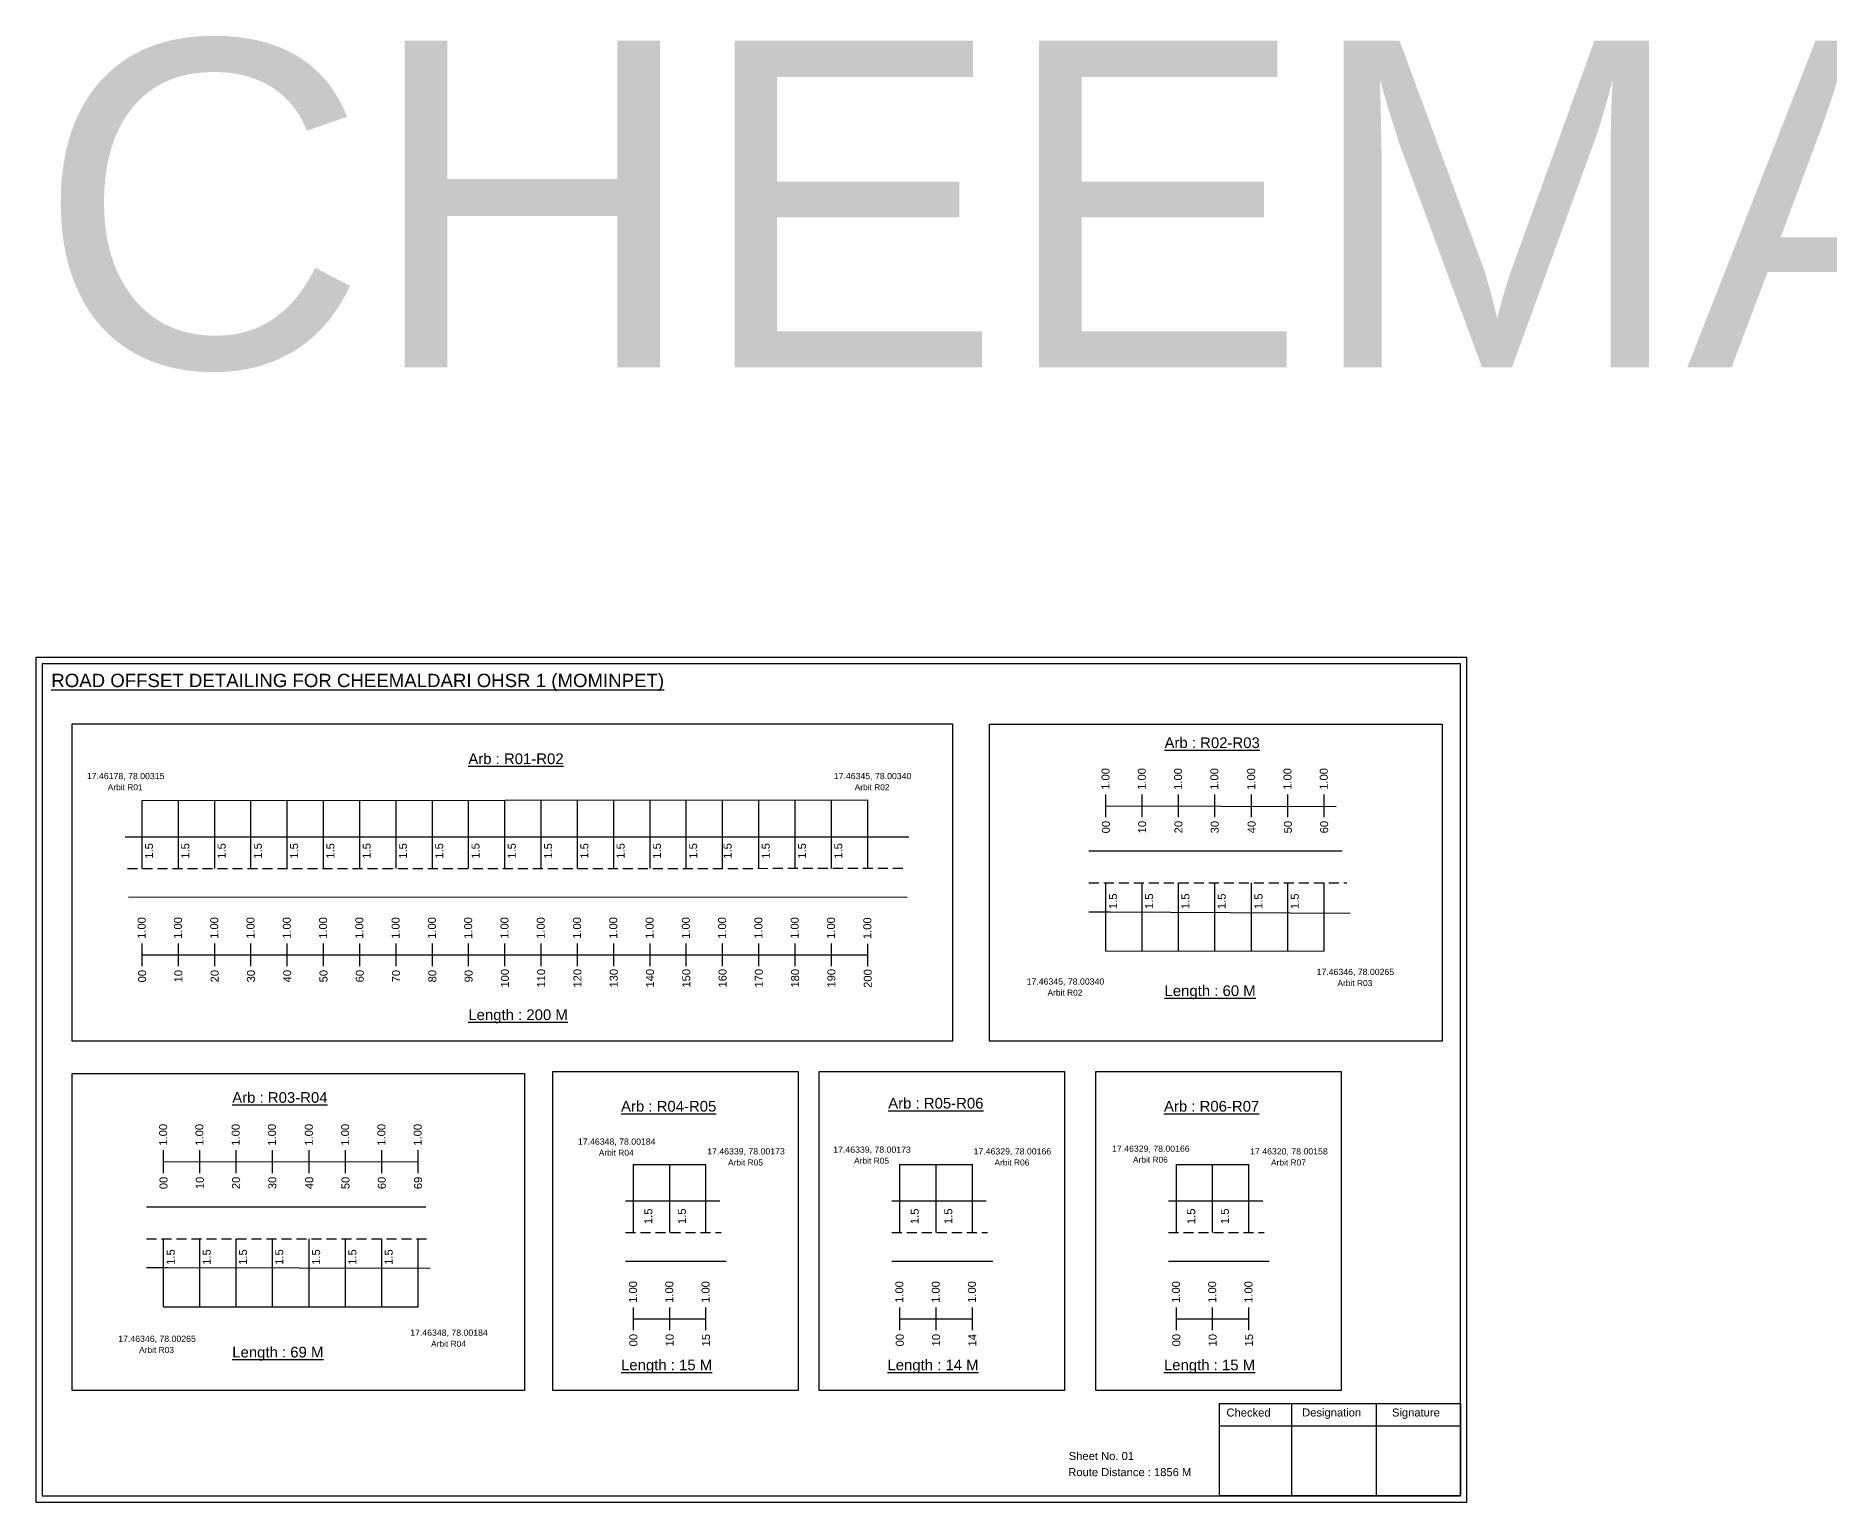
# Model space of a CAD drawing. Header units: inches. Extents: x 3067 to 7161, y 369 to 3169.
# Drawn here: x 3122 to 3795, y 1236 to 1786 of the extents above; entities that cross this region are included whole.
import ezdxf

# ---------------------------------------------------------------- set-up
doc = ezdxf.new("R2010")
doc.units = ezdxf.units.IN
doc.header["$MEASUREMENT"] = 0
doc.linetypes.add('DASHED2', pattern=[0.375, 0.25, -0.125])
doc.layers.add('PDF_Geometry', color=7, linetype='Continuous')
doc.layers.add('PDF_Text', color=5, linetype='Continuous')
doc.styles.add('PDF Arial', font='arial.ttf')
doc.styles.get("Standard").update_dxf_attribs({"font": 'arial.ttf'})

msp = doc.modelspace()

# ---------------------------------------------------------------- linework, layer by layer
at = {"color": 5}
for p, q in [((3162.33, 1499.04), (3434.37, 1499.23)), ((3523.64, 1442.56), (3605.45, 1442.59)), ((3346.5, 1362.55), (3373.7, 1362.55)), ((3446.36, 1362.55), (3473.56, 1362.55)), ((3550.04, 1362.55), (3577.24, 1362.55)), ((3170.37, 1309.13), (3265.78, 1309.13))]:
    msp.add_line(p, q, dxfattribs=at)
for p, q in [((3434.37, 1473.69), (3434.37, 1499.23)), ((3162.33, 1473.52), (3162.33, 1499.05)), ((3175.93, 1473.52), (3175.93, 1499.05)), ((3189.53, 1473.52), (3189.53, 1499.05)), ((3203.13, 1473.52), (3203.13, 1499.05)), ((3216.73, 1473.52), (3216.73, 1499.05)), ((3230.33, 1473.52), (3230.33, 1499.05)), ((3243.93, 1473.52), (3243.93, 1499.05)), ((3257.53, 1473.52), (3257.53, 1499.05)), ((3271.13, 1473.52), (3271.13, 1499.05)), ((3284.73, 1473.52), (3284.73, 1499.05)), ((3298.33, 1473.52), (3298.33, 1499.05)), ((3311.93, 1473.52), (3311.93, 1499.05)), ((3325.53, 1473.52), (3325.53, 1499.05)), ((3339.13, 1473.52), (3339.13, 1499.05)), ((3352.73, 1473.52), (3352.73, 1499.05)), ((3366.33, 1473.52), (3366.33, 1499.05)), ((3379.93, 1473.52), (3379.93, 1499.05)), ((3393.53, 1473.52), (3393.53, 1499.05)), ((3407.13, 1473.52), (3407.13, 1499.05)), ((3420.73, 1473.52), (3420.73, 1499.05)), ((3155.91, 1485.4), (3449.76, 1485.4)), ((3612.18, 1479.98), (3517.23, 1479.98)), ((3523.64, 1442.56), (3523.64, 1468.1)), ((3537.24, 1442.56), (3537.24, 1468.1)), ((3550.84, 1442.56), (3550.84, 1468.1)), ((3564.44, 1442.56), (3564.44, 1468.1)), ((3578.25, 1442.56), (3578.25, 1468.1)), ((3591.85, 1442.56), (3591.85, 1468.1)), ((3605.45, 1442.56), (3605.45, 1468.1)), ((3157.16, 1462.84), (3449.15, 1462.8)), ((3346.5, 1337.02), (3346.5, 1362.55)), ((3360.1, 1337.02), (3360.1, 1362.55)), ((3373.7, 1337.02), (3373.7, 1362.55)), ((3446.36, 1337.02), (3446.36, 1362.55)), ((3459.96, 1337.02), (3459.96, 1362.55)), ((3473.56, 1337.02), (3473.56, 1362.55)), ((3550.04, 1337.02), (3550.04, 1362.55)), ((3563.64, 1337.02), (3563.64, 1362.55)), ((3577.24, 1337.02), (3577.24, 1362.55)), ((3268.7, 1346.55), (3163.96, 1346.55)), ((3343.5, 1348.9), (3378.93, 1348.9)), ((3443.36, 1348.9), (3478.79, 1348.9)), ((3547.03, 1348.9), (3582.46, 1348.9)), ((3170.37, 1309.13), (3170.37, 1334.67)), ((3183.97, 1309.13), (3183.97, 1334.67)), ((3197.57, 1309.13), (3197.57, 1334.67)), ((3211.17, 1309.13), (3211.17, 1334.67)), ((3224.98, 1309.13), (3224.98, 1334.67)), ((3238.58, 1309.13), (3238.58, 1334.67)), ((3252.18, 1309.13), (3252.18, 1334.67)), ((3265.78, 1309.13), (3265.78, 1334.67)), ((3343.5, 1326.22), (3381.32, 1326.22)), ((3443.36, 1326.22), (3481.18, 1326.22)), ((3547.03, 1326.22), (3584.86, 1326.22)), ((3163.96, 1323.87), (3172.02, 1323.87)), ((3172.02, 1323.87), (3270.32, 1323.6))]:
    msp.add_line(p, q)
at = {"color": 217, "true_color": 0x93278f}
for p, q in [((3523.64, 1492.7), (3523.64, 1501.26)), ((3537.24, 1492.7), (3537.24, 1501.26)), ((3550.84, 1492.7), (3550.84, 1501.26)), ((3564.44, 1492.7), (3564.44, 1501.26)), ((3578.25, 1492.7), (3578.25, 1501.26)), ((3591.85, 1492.7), (3591.85, 1501.26)), ((3605.45, 1492.7), (3605.45, 1501.26)), ((3523.64, 1496.97), (3609.96, 1496.73)), ((3162.33, 1436.82), (3162.33, 1445.38)), ((3175.93, 1436.82), (3175.93, 1445.38)), ((3189.53, 1436.82), (3189.53, 1445.38)), ((3203.13, 1436.82), (3203.13, 1445.38)), ((3216.73, 1436.82), (3216.73, 1445.38)), ((3230.33, 1436.82), (3230.33, 1445.38)), ((3243.93, 1436.82), (3243.93, 1445.38)), ((3257.53, 1436.82), (3257.53, 1445.38)), ((3271.13, 1436.82), (3271.13, 1445.38)), ((3284.73, 1436.82), (3284.73, 1445.38)), ((3298.33, 1436.82), (3298.33, 1445.38)), ((3311.93, 1436.82), (3311.93, 1445.38)), ((3325.53, 1436.82), (3325.53, 1445.38)), ((3339.13, 1436.82), (3339.13, 1445.38)), ((3352.73, 1436.82), (3352.73, 1445.38)), ((3366.33, 1436.82), (3366.33, 1445.38)), ((3379.93, 1436.82), (3379.93, 1445.38)), ((3393.53, 1436.82), (3393.53, 1445.38)), ((3407.13, 1436.82), (3407.13, 1445.38)), ((3420.73, 1436.82), (3420.73, 1445.38)), ((3162.33, 1441.09), (3434.37, 1441.14)), ((3434.37, 1436.72), (3434.37, 1445.28)), ((3170.37, 1359.28), (3170.37, 1367.83)), ((3183.97, 1359.28), (3183.97, 1367.83)), ((3197.57, 1359.28), (3197.57, 1367.83)), ((3211.17, 1359.28), (3211.17, 1367.83)), ((3224.98, 1359.28), (3224.98, 1367.83)), ((3238.58, 1359.28), (3238.58, 1367.83)), ((3252.18, 1359.28), (3252.18, 1367.83)), ((3265.78, 1359.28), (3265.78, 1367.83)), ((3170.37, 1363.55), (3265.78, 1363.61)), ((3346.5, 1300.32), (3346.5, 1308.88)), ((3346.5, 1304.59), (3373.7, 1304.59)), ((3360.1, 1300.32), (3360.1, 1308.87)), ((3373.7, 1300.32), (3373.7, 1308.87)), ((3446.36, 1300.32), (3446.36, 1308.88)), ((3446.36, 1304.59), (3473.56, 1304.59)), ((3459.96, 1300.32), (3459.96, 1308.87)), ((3473.56, 1300.32), (3473.56, 1308.87)), ((3550.04, 1300.32), (3550.04, 1308.88)), ((3550.04, 1304.59), (3577.24, 1304.59)), ((3563.64, 1300.32), (3563.64, 1308.87)), ((3577.24, 1300.32), (3577.24, 1308.87))]:
    msp.add_line(p, q, dxfattribs=at)
at = {"linetype": 'DASHED2', "ltscale": 15}
for p, q in [((3156.87, 1473.52), (3447.48, 1473.57)), ((3517.23, 1468.1), (3613.91, 1468.1)), ((3163.96, 1334.67), (3269.35, 1334.67)), ((3343.5, 1337.02), (3379.41, 1337.02)), ((3443.36, 1337.02), (3479.27, 1337.02)), ((3547.03, 1337.02), (3582.95, 1337.02))]:
    msp.add_line(p, q, dxfattribs=at)
for points in [[(3136.09, 1527.78), (3466.06, 1527.78), (3466.06, 1408.78), (3136.09, 1408.78)], [(3480.01, 1527.61), (3649.62, 1527.61), (3649.62, 1408.78), (3480.01, 1408.78)], [(3136.09, 1396.61), (3305.71, 1396.61), (3305.71, 1277.79), (3136.09, 1277.79)], [(3316.29, 1397.39), (3408.24, 1397.39), (3408.24, 1277.79), (3316.29, 1277.79)], [(3416.15, 1397.39), (3508.1, 1397.39), (3508.1, 1277.79), (3416.15, 1277.79)], [(3519.83, 1397.39), (3611.77, 1397.39), (3611.77, 1277.79), (3519.83, 1277.79)]]:
    msp.add_lwpolyline(points, close=True)
msp.add_lwpolyline([(3517.23, 1457.29), (3525.29, 1457.29), (3615.14, 1456.79)])
at = {"layer": 'PDF_Geometry'}
for points in [[(3122.49, 1552.59), (3122.49, 1235.88), (3658.96, 1235.88), (3658.96, 1552.59)], [(3124.82, 1550.27), (3124.82, 1238.3), (3656.54, 1238.3), (3656.54, 1550.27)]]:
    msp.add_lwpolyline(points, close=True, dxfattribs=at)
at = {"layer": 'PDF_Geometry', "color": 242, "true_color": 0xcc1f26}
msp.add_lwpolyline([(3656.54, 1238.21), (3566.2, 1238.21), (3566.2, 1272.82), (3656.54, 1272.82)], close=True, dxfattribs=at)
for points in [[(3593.18, 1272.82), (3593.18, 1238.21)], [(3624.91, 1272.82), (3624.91, 1238.21)], [(3566.2, 1264.45), (3656.54, 1264.45)]]:
    msp.add_lwpolyline(points, dxfattribs=at)

# ---------------------------------------------------------------- texts
for s, height, p in [('CHEEMALDARI 1', 122.5352, (3123.15, 1661.38)), ('Sheet No. 01', 3, (3509.7, 1251.68)), ('Route Distance : 1856 M', 3, (3509.51, 1245.63))]:
    msp.add_text(s, height=height).set_placement(p)
at = {"color": 242, "true_color": 0xcd2027}
for s, height, p in [('%%UROAD OFFSET DETAILING FOR CHEEMALDARI OHSR 1 (MOMINPET)', 5, (3128.27, 1541.52)), ('%%UArb : R02-R03', 4, (3545.6, 1518.67)), ('%%UArb : R01-R02', 4, (3284.61, 1512.66)), ('%%ULength : 60 M', 4, (3545.6, 1425.67)), ('%%ULength : 200 M', 4, (3284.61, 1416.66)), ('%%UArb : R03-R04', 4, (3196.11, 1385.63)), ('%%UArb : R04-R05', 4, (3341.86, 1382.33)), ('%%UArb : R05-R06', 4, (3442.01, 1383.48)), ('%%UArb : R06-R07', 4, (3545.39, 1382.33)), ('%%ULength : 69 M', 4, (3196.11, 1290.13)), ('%%ULength : 15 M', 4, (3341.86, 1285.33)), ('%%ULength : 14 M', 4, (3441.72, 1285.33)), ('%%ULength : 15 M', 4, (3545.39, 1285.33))]:
    msp.add_text(s, height=height, dxfattribs=at).set_placement(p)
at = {"color": 5}
for s, height, p in [('17.46178, 78.00315', 2.34, (3141.61, 1507)), ('17.46345, 78.00340', 2.34, (3421.61, 1507)), ('Arbit R01', 2.246, (3149.43, 1502.87)), ('Arbit R02', 2.246, (3429.43, 1502.87)), ('17.46345, 78.00340', 2.34, (3493.91, 1429.95)), ('17.46346, 78.00265', 2.34, (3602.6, 1433.54)), ('Arbit R02', 2.246, (3501.73, 1425.83)), ('Arbit R03', 2.246, (3610.42, 1429.41)), ('17.46348, 78.00184', 2.34, (3325.7, 1369.91)), ('Arbit R04', 2.246, (3333.52, 1365.78)), ('17.46339, 78.00173', 2.34, (3374.16, 1366.26)), ('17.46339, 78.00173', 2.34, (3421.41, 1366.9)), ('Arbit R05', 2.246, (3429.23, 1362.78)), ('17.46329, 78.00166', 2.34, (3474.02, 1366.26)), ('17.46329, 78.00166', 2.34, (3525.93, 1367.26)), ('Arbit R06', 2.246, (3533.76, 1363.14)), ('17.46320, 78.00158', 2.34, (3577.69, 1366.26)), ('Arbit R05', 2.246, (3381.98, 1362.13)), ('Arbit R06', 2.246, (3481.84, 1362.13)), ('Arbit R07', 2.246, (3585.51, 1362.13)), ('17.46346, 78.00265', 2.34, (3153.37, 1295.98)), ('17.46348, 78.00184', 2.34, (3262.82, 1298.26)), ('Arbit R03', 2.246, (3161.19, 1291.85)), ('Arbit R04', 2.246, (3270.64, 1294.13))]:
    msp.add_text(s, height=height, dxfattribs=at).set_placement(p)
at = {"color": 217, "true_color": 0x93278f}
for s, p in [('1.00', (3524.96, 1503)), ('1.00', (3538.56, 1503)), ('1.00', (3552.16, 1503)), ('1.00', (3565.76, 1503)), ('1.00', (3579.58, 1503)), ('1.00', (3593.18, 1503)), ('1.00', (3606.78, 1503)), ('00', (3525.11, 1486.68)), ('10', (3538.71, 1486.68)), ('20', (3552.31, 1486.68)), ('30', (3565.91, 1486.68)), ('40', (3579.73, 1486.68)), ('50', (3593.33, 1486.68)), ('60', (3606.93, 1486.68)), ('1.00', (3163.65, 1447.11)), ('1.00', (3177.25, 1447.11)), ('1.00', (3190.85, 1447.11)), ('1.00', (3204.45, 1447.11)), ('1.00', (3218.05, 1447.11)), ('1.00', (3231.65, 1447.11)), ('1.00', (3245.25, 1447.11)), ('1.00', (3258.85, 1447.11)), ('1.00', (3272.45, 1447.11)), ('1.00', (3286.05, 1447.11)), ('1.00', (3299.65, 1447.11)), ('1.00', (3313.25, 1447.11)), ('1.00', (3326.85, 1447.11)), ('1.00', (3340.45, 1447.11)), ('1.00', (3354.05, 1447.11)), ('1.00', (3367.65, 1447.11)), ('1.00', (3381.25, 1447.11)), ('1.00', (3394.85, 1447.11)), ('1.00', (3408.45, 1447.11)), ('1.00', (3422.05, 1447.11)), ('1.00', (3435.69, 1447.01)), ('00', (3163.81, 1430.79)), ('10', (3177.41, 1430.79)), ('20', (3191.01, 1430.79)), ('30', (3204.61, 1430.79)), ('40', (3218.21, 1430.79)), ('50', (3231.81, 1430.79)), ('60', (3245.41, 1430.79)), ('70', (3259.01, 1430.79)), ('80', (3272.61, 1430.79)), ('90', (3286.21, 1430.79)), ('100', (3299.81, 1428.84)), ('110', (3313.41, 1428.84)), ('120', (3327.01, 1428.84)), ('130', (3340.61, 1428.84)), ('140', (3354.21, 1428.84)), ('150', (3367.81, 1428.84)), ('160', (3381.41, 1428.84)), ('170', (3395.01, 1428.84)), ('180', (3408.61, 1428.84)), ('190', (3422.21, 1428.84)), ('200', (3435.84, 1428.74)), ('1.00', (3171.69, 1369.57)), ('1.00', (3185.29, 1369.57)), ('1.00', (3198.89, 1369.57)), ('1.00', (3212.49, 1369.57)), ('1.00', (3226.31, 1369.57)), ('1.00', (3239.91, 1369.57)), ('1.00', (3253.51, 1369.57)), ('1.00', (3267.11, 1369.57)), ('00', (3171.84, 1353.25)), ('10', (3185.44, 1353.25)), ('20', (3199.04, 1353.25)), ('30', (3212.64, 1353.25)), ('40', (3226.46, 1353.25)), ('50', (3240.06, 1353.25)), ('60', (3253.66, 1353.25)), ('69', (3267.26, 1353.25)), ('1.00', (3347.83, 1310.61)), ('1.00', (3361.43, 1310.61)), ('1.00', (3375.03, 1310.61)), ('1.00', (3447.69, 1310.61)), ('1.00', (3461.29, 1310.61)), ('1.00', (3474.89, 1310.61)), ('1.00', (3551.36, 1310.61)), ('1.00', (3564.96, 1310.61)), ('1.00', (3578.56, 1310.61)), ('00', (3347.98, 1294.29)), ('10', (3361.58, 1294.29)), ('15', (3375.18, 1294.29)), ('00', (3447.84, 1294.29)), ('10', (3461.44, 1294.29)), ('14', (3475.04, 1294.29)), ('00', (3551.51, 1294.29)), ('10', (3565.11, 1294.29)), ('15', (3578.71, 1294.29))]:
    msp.add_text(s, height=3, rotation=90, dxfattribs=at).set_placement(p)
for p in [(3166.4, 1477.19), (3180, 1477.19), (3193.6, 1477.19), (3207.2, 1477.19), (3220.8, 1477.19), (3234.4, 1477.19), (3248, 1477.19), (3261.6, 1477.19), (3275.2, 1477.19), (3288.8, 1477.19), (3302.4, 1477.19), (3316, 1477.19), (3329.6, 1477.19), (3343.2, 1477.19), (3356.8, 1477.19), (3370.4, 1477.19), (3383.31, 1477.19), (3397.6, 1477.19), (3411.2, 1477.19), (3424.8, 1477.19), (3527.81, 1458.29), (3541.31, 1458.29), (3554.91, 1458.29), (3568.51, 1458.29), (3582.32, 1458.29), (3595.92, 1458.29), (3353.58, 1340.16), (3366.17, 1340.19), (3453.44, 1340.16), (3466.03, 1340.19), (3557.11, 1340.16), (3569.71, 1340.19), (3174.54, 1324.87), (3188.03, 1324.87), (3201.63, 1324.87), (3215.23, 1324.87), (3229.05, 1324.87), (3242.65, 1324.87), (3256.25, 1324.87)]:
    msp.add_text('1.5', height=3, rotation=90).set_placement(p)
at = {"layer": 'PDF_Text', "color": 7, "attachment_point": 7, "style": 'PDF Arial'}
for s, insert, char_height in [('Checked', (3568.81, 1267.93), 3.001), ('Designation', (3597.18, 1267.1), 3.0006), ('Signature', (3630.86, 1267.1), 3.001)]:
    msp.add_mtext(s, dxfattribs=dict(at, insert=insert, char_height=char_height))

doc.saveas('drawing.dxf')
